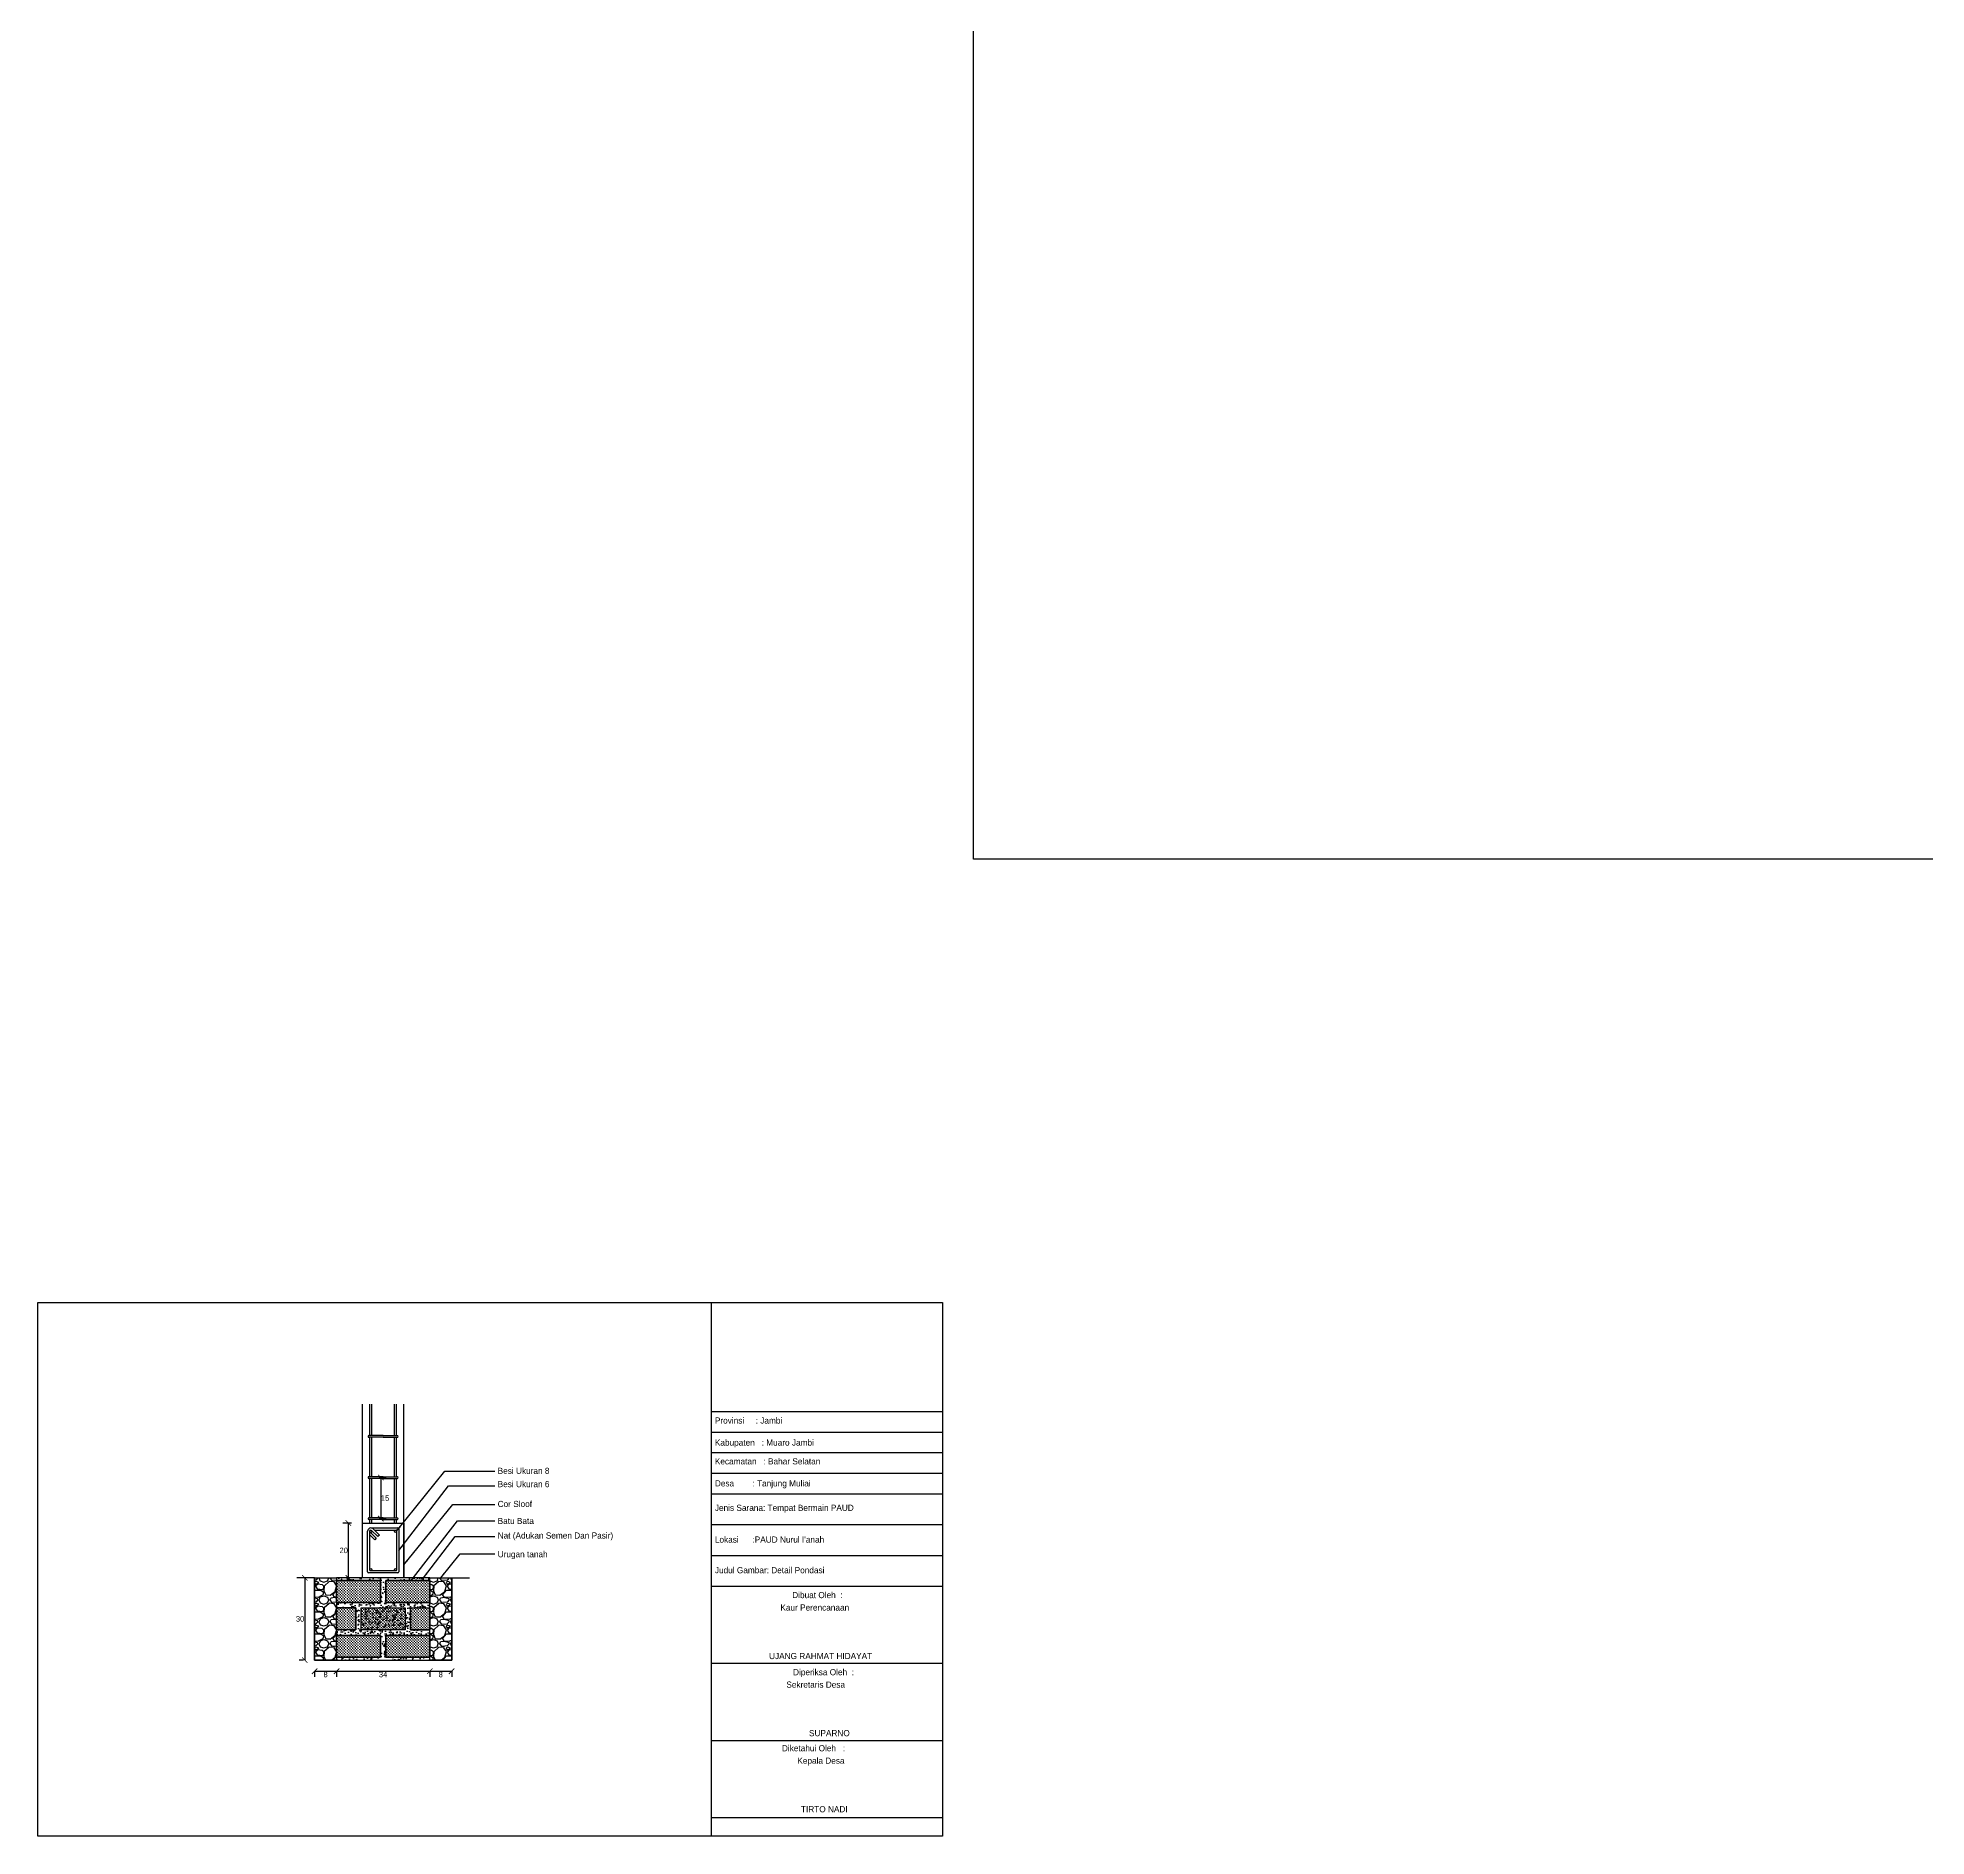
# Model space of a CAD drawing. Header units: inches. Extents: x -1543 to 2447, y -3648 to -1027.
# Drawn here: x 332 to 1021, y -2422 to -1766 of the extents above; entities that cross this region are included whole.
import ezdxf

# ---------------------------------------------------------------- set-up
doc = ezdxf.new("R2010")
doc.units = ezdxf.units.IN
doc.header["$MEASUREMENT"] = 0
doc.header["$PDMODE"] = 3
doc.dimstyles.new('Dimensi Detail Pondasi', dxfattribs={"dimtxt": 2, "dimasz": 2, "dimexe": 2, "dimexo": 4, "dimgap": 0.2, "dimtad": 2, "dimtih": 1, "dimtoh": 1, "dimdec": 0, "dimzin": 0, "dimdsep": 46, "dimtxsty": 'Standard', "dimblk": 'ARCHTICK', "dimcen": 0.09, "dimadec": 0, "dimazin": 0, "dimtfac": 1, "dimtdec": 0, "dimtofl": 0, "dimtmove": 0, "dimatfit": 3, "dimfxl": 1, "dimtolj": 1, "dimtzin": 0, "dimarcsym": 0})
pattern_1 = [(228.0128, (1441.96644, 2487.76916), (-63.99998586, -72.00001073), [1.076288, -106.552704]), (184.9697, (1441.24644, 2486.96916), (96.000008412, 7.999930456), [1.846944, -182.8474]), (132.5104, (1439.40644, 2486.80916), (79.999925747, -88.00006939), [1.302304, -128.928256]), (267.2737, (1436.28644, 2484.80916), (7.999968142, 160.00000236), [1.681904, -166.508464]), (292.8337, (1436.20644, 2483.12916), (-40.000079243, 95.999971294), [1.64924, -163.274984]), (357.2737, (1436.84644, 2481.60916), (-160.00000236, 7.999968142), [1.681904, -166.508464]), (37.6942, (1438.52644, 2481.52916), (-104.000058765, -79.999923241), [2.224232, -220.198792]), (72.2553, (1440.28644, 2482.88916), (56.000086102, 175.99996985), [2.099904, -207.890568]), (121.4296, (1440.92644, 2484.88916), (-64.000065873, 103.999960292), [1.6876, -167.072584]), (175.2364, (1440.04644, 2486.32916), (88.00000757, -7.99993226), [1.926656, -94.406104]), (222.3974, (1438.12644, 2486.48916), (-96.000058809, -87.999936656), [2.491584, -246.667]), (138.8141, (1444.20644, 2484.72916), (-56.00002357, 47.99997851), [0.850408, -84.190752]), (171.4692, (1443.56644, 2485.28916), (103.99998628, -16.00006328), [1.617896, -160.172088]), (225, (1441.9664, 2485.529), (-9e-16, -8.0000025), [1.131368, -10.182336]), (203.1986, (1441.4064, 2486.4892), (39.99999785, 16.0000106), [0.609264, -60.31692]), (291.8014, (1440.8464, 2486.2492), (-7.9999993, 24.0000022), [0.861624, -42.219696]), (30.9638, (1441.1664, 2485.4492), (23.99998418, 16.00001987), [1.399432, -45.248184]), (161.5651, (1442.3664, 2486.1692), (16.0000035, -7.9999872), [1.011928, -24.286296]), (16.3895, (1436.20644, 2486.24916), (80.000017587, 23.99994168), [1.4176, -140.34276]), (70.3462, (1437.56644, 2486.64916), (-31.99996198, -88.000017085), [1.189288, -117.739264]), (293.1986, (1442.3664, 2487.7692), (-16.0000106, 39.99999785), [1.21852, -59.707664]), (343.6105, (1442.84644, 2486.64916), (-80.000017587, 23.99994168), [1.4176, -140.34276]), (339.444, (1436.2064, 2481.2892), (-40.00001476, 15.99996797), [1.36704, -66.984992]), (294.7751, (1437.48644, 2480.80916), (-39.999937514, 88.000027375), [1.145424, -113.397144]), (66.8014, (1442.4464, 2479.7692), (16.0000106, 39.99999785), [1.21852, -59.707664]), (17.354, (1442.92644, 2480.88916), (-104.000016153, -31.99995602), [1.341048, -132.763392]), (69.444, (1438.5264, 2479.7692), (-15.99996797, -40.00001476), [0.68352, -67.668512]), (101.3099, (1441.9664, 2479.7692), (-7.99998106, 32.000006), [0.40792, -40.384232]), (165.9638, (1441.8864, 2480.1692), (24.0000044, -7.99998446), [1.64924, -31.3356]), (186.009, (1440.28644, 2480.56916), (79.999998007, 7.99999454), [1.5284, -151.311384]), (303.6901, (1441.1664, 2484.7292), (-8.0000107, 15.9999965), [1.153776, -27.690632]), (353.1572, (1441.80644, 2483.76916), (135.999994924, -16.000063983), [2.014352, -199.420504]), (60.9454, (1443.80644, 2483.52916), (-32.00000022, -56.00000308), [0.823648, -81.541392]), (90, (1444.2064, 2484.249), (-8, 8), [0.48, -7.52]), (120.2564, (1440.12644, 2480.80916), (31.999959094, -56.00001965), [1.111392, -110.02816]), (48.0128, (1439.56644, 2481.76916), (63.99998586, 72.00001073), [2.152576, -105.476416]), (0, (1441.0064, 2483.369), (8, 8), [2.08, -5.92]), (325.3048, (1443.08644, 2483.36916), (-79.99995407, 56.000068877), [1.264912, -125.226192]), (254.0546, (1444.1264, 2482.6492), (-7.99999911, -32.00000101), [1.164816, -57.076064]), (207.646, (1443.80644, 2481.52916), (-151.999966457, -80.000061705), [1.89652, -187.755792]), (175.4261, (1442.12644, 2480.64916), (-104.000004466, 7.99995841), [2.006392, -198.632592])]
pattern_2 = [(0, (1436.20644, 2479.76916), (0.5, 0.5), [0.25, -0.75]), (90, (1436.33144, 2479.64416), (-0.5, 0.5), [0.25, -0.75])]

# ---------------------------------------------------------------- blocks, each defined once
blk = doc.blocks.new('_ArchTick')
at = {"color": 0, "linetype": 'ByBlock', "const_width": 0.15}
blk.add_lwpolyline([(-0.5, -0.5), (0.5, 0.5)], dxfattribs=at)
blk = doc.blocks.new('*D1')
at = {"color": 0, "lineweight": -2}
for p, q in [((428.89, -2328.13), (427.29, -2328.13)), ((429.29, -2328.13), (429.29, -2358.13)), ((428.89, -2358.13), (427.29, -2358.13))]:
    blk.add_line(p, q, dxfattribs=at)
at = {"layer": 'Defpoints', "color": 0}
for p in [(432.89, -2328.13), (429.29, -2358.13), (432.89, -2358.13)]:
    blk.add_point(p, dxfattribs=at)
at = {"color": 0, "lineweight": -2, "xscale": 2, "yscale": 2, "zscale": 2}
for p, rotation in [((429.29, -2328.13), 90), ((429.29, -2358.13), 270)]:
    blk.add_blockref('_ArchTick', p, dxfattribs=dict(at, rotation=rotation))
at = {"color": 0, "insert": (427.59, -2343.13), "char_height": 2, "attachment_point": 5}
blk.add_mtext('\\A1;30', dxfattribs=at)
blk = doc.blocks.new('*D43')
at = {"color": 0, "lineweight": -2}
for p, q in [((432.89, -2362.13), (432.89, -2364.2)), ((432.89, -2362.2), (440.89, -2362.2)), ((440.89, -2362.13), (440.89, -2364.2))]:
    blk.add_line(p, q, dxfattribs=at)
at = {"layer": 'Defpoints', "color": 0}
for p in [(432.89, -2358.13), (440.89, -2358.13), (440.89, -2362.2)]:
    blk.add_point(p, dxfattribs=at)
at = {"color": 0, "lineweight": -2, "xscale": 2, "yscale": 2, "zscale": 2, "rotation": 180}
blk.add_blockref('_ArchTick', (432.89, -2362.2), dxfattribs=at)
at = {"color": 0, "lineweight": -2, "xscale": 2, "yscale": 2, "zscale": 2}
blk.add_blockref('_ArchTick', (440.89, -2362.2), dxfattribs=at)
at = {"color": 0, "insert": (436.89, -2363.4), "char_height": 2, "attachment_point": 5}
blk.add_mtext('\\A1;8', dxfattribs=at)
blk = doc.blocks.new('*D44')
at = {"color": 0, "lineweight": -2}
for p, q in [((440.89, -2362.13), (440.89, -2364.2)), ((440.89, -2362.2), (474.89, -2362.2)), ((474.89, -2362.13), (474.89, -2364.2))]:
    blk.add_line(p, q, dxfattribs=at)
at = {"layer": 'Defpoints', "color": 0}
for p in [(440.89, -2358.13), (474.89, -2358.13), (474.89, -2362.2)]:
    blk.add_point(p, dxfattribs=at)
at = {"color": 0, "lineweight": -2, "xscale": 2, "yscale": 2, "zscale": 2, "rotation": 180}
blk.add_blockref('_ArchTick', (440.89, -2362.2), dxfattribs=at)
at = {"color": 0, "lineweight": -2, "xscale": 2, "yscale": 2, "zscale": 2}
blk.add_blockref('_ArchTick', (474.89, -2362.2), dxfattribs=at)
at = {"color": 0, "insert": (457.89, -2363.4), "char_height": 2, "attachment_point": 5}
blk.add_mtext('\\A1;34', dxfattribs=at)
blk = doc.blocks.new('*D45')
at = {"color": 0, "lineweight": -2}
for p, q in [((474.89, -2362.13), (474.89, -2364.2)), ((474.89, -2362.2), (482.89, -2362.2)), ((482.89, -2362.13), (482.89, -2364.2))]:
    blk.add_line(p, q, dxfattribs=at)
at = {"layer": 'Defpoints', "color": 0}
for p in [(474.89, -2358.13), (482.89, -2358.13), (482.89, -2362.2)]:
    blk.add_point(p, dxfattribs=at)
at = {"color": 0, "lineweight": -2, "xscale": 2, "yscale": 2, "zscale": 2, "rotation": 180}
blk.add_blockref('_ArchTick', (474.89, -2362.2), dxfattribs=at)
at = {"color": 0, "lineweight": -2, "xscale": 2, "yscale": 2, "zscale": 2}
blk.add_blockref('_ArchTick', (482.89, -2362.2), dxfattribs=at)
at = {"color": 0, "insert": (478.89, -2363.4), "char_height": 2, "attachment_point": 5}
blk.add_mtext('\\A1;8', dxfattribs=at)
blk = doc.blocks.new('*D46')
at = {"color": 0, "lineweight": -2}
for p, q in [((446.39, -2308.13), (443.19, -2308.13)), ((445.19, -2328.13), (445.19, -2308.13)), ((446.39, -2328.13), (443.19, -2328.13))]:
    blk.add_line(p, q, dxfattribs=at)
at = {"layer": 'Defpoints', "color": 0}
for p in [(445.19, -2308.13), (450.39, -2308.13), (450.39, -2328.13)]:
    blk.add_point(p, dxfattribs=at)
at = {"color": 0, "lineweight": -2, "xscale": 2, "yscale": 2, "zscale": 2}
for p, rotation in [((445.19, -2308.13), 90), ((445.19, -2328.13), 270)]:
    blk.add_blockref('_ArchTick', p, dxfattribs=dict(at, rotation=rotation))
at = {"color": 0, "insert": (443.49, -2318.13), "char_height": 2, "attachment_point": 5}
blk.add_mtext('\\A1;20', dxfattribs=at)
blk = doc.blocks.new('*D47')
at = {"color": 0, "lineweight": -2}
for p, q in [((456.39, -2291.54), (459.03, -2291.54)), ((457.03, -2291.54), (457.03, -2306.54)), ((456.39, -2306.54), (459.03, -2306.54))]:
    blk.add_line(p, q, dxfattribs=at)
at = {"layer": 'Defpoints', "color": 0}
for p in [(452.39, -2291.54), (452.39, -2306.54), (457.03, -2306.54)]:
    blk.add_point(p, dxfattribs=at)
at = {"color": 0, "lineweight": -2, "xscale": 2, "yscale": 2, "zscale": 2}
for p, rotation in [((457.03, -2291.54), 90), ((457.03, -2306.54), 270)]:
    blk.add_blockref('_ArchTick', p, dxfattribs=dict(at, rotation=rotation))
at = {"color": 0, "insert": (458.57, -2299.04), "char_height": 2, "attachment_point": 5}
blk.add_mtext('\\A1;15', dxfattribs=at)

msp = doc.modelspace()

# ---------------------------------------------------------------- hatches: boundary and pattern name
h = msp.add_hatch()
h.set_pattern_fill('GRAVEL', color=256, scale=8, style=0)
h.set_pattern_definition(pattern_1)
h.paths.add_polyline_path([(432.89, -2328.13), (440.89, -2328.13), (440.89, -2358.13), (432.89, -2358.13)])
h = msp.add_hatch()
h.set_pattern_fill('AR-CONC', color=256, scale=0.5, style=0)
h.set_pattern_definition([(50, (1436.2064, 2479.7692), (3.586301, -0.3137607), [0.375, -4.125]), (355, (1436.2064, 2479.769), (-0.6937567, 3.7609607), [0.3, -3.3]), (100.4514, (1436.5053, 2479.743), (2.892547, 3.4471977), [0.318701, -3.5057106]), (46.1842, (1436.2064, 2480.769), (5.3362052, -0.827595), [0.5625, -6.1875]), (96.6356, (1436.651, 2480.7), (4.6733135, 4.8705894), [0.4780514, -5.258565]), (351.1842, (1436.2064, 2480.769), (4.67331, 4.870593), [0.45, -4.95]), (21, (1436.7064, 2480.5192), (2.9845353, -2.0130945), [0.375, -4.125]), (326, (1436.7064, 2480.519), (1.2165767, 3.6257502), [0.3, -3.3]), (71.4514, (1436.955, 2480.3514), (4.2011131, 1.6126525), [0.318701, -3.5057106]), (37.5, (1436.2064, 2479.7692), (0.06079928, 1.66446927), [0, -3.26, 0, -3.35, 0, -3.3125]), (7.5, (1436.2064, 2479.7692), (1.3153477, 1.97205856), [0, -1.91, 0, -3.185, 0, -1.2625]), (327.5, (1435.0914, 2479.7692), (2.66911218, -0.11277436), [0, -1.25, 0, -3.9, 0, -5.175]), (317.5, (1434.5914, 2479.7692), (2.9159308, 0.5005249), [0, -1.625, 0, -2.59, 0, -3.675])])
h.paths.add_polyline_path([(440.89, -2358.13), (474.89, -2358.13), (474.89, -2357.13), (458.89, -2357.13), (458.89, -2349.13), (474.89, -2349.13), (474.89, -2347.13), (467.89, -2347.13), (467.89, -2339.13), (474.89, -2339.13), (474.89, -2337.13), (458.89, -2337.13), (458.89, -2329.13), (474.89, -2329.13), (474.89, -2328.13), (440.89, -2328.13), (440.89, -2329.13), (456.89, -2329.13), (456.89, -2337.13), (440.89, -2337.13), (440.89, -2339.13), (447.89, -2339.13), (447.89, -2347.13), (440.89, -2347.13), (440.89, -2349.13), (456.89, -2349.13), (456.89, -2357.13), (440.89, -2357.13)])
h = msp.add_hatch()
h.set_pattern_fill('GRAVEL', color=256, scale=8, style=0)
h.set_pattern_definition(pattern_1)
h.paths.add_polyline_path([(474.89, -2328.13), (482.89, -2328.13), (482.89, -2358.13), (474.89, -2358.13)])
h = msp.add_hatch()
h.set_pattern_fill('CROSS', color=256, scale=2, style=0)
h.set_pattern_definition(pattern_2)
h.paths.add_polyline_path([(440.89, -2329.13), (456.89, -2329.13), (456.89, -2337.13), (440.89, -2337.13)])
h.paths.add_polyline_path([(458.89, -2329.13), (474.89, -2329.13), (474.89, -2337.13), (458.89, -2337.13)])
h.paths.add_polyline_path([(440.89, -2339.13), (447.89, -2339.13), (447.89, -2347.13), (440.89, -2347.13)])
h.paths.add_polyline_path([(467.89, -2339.13), (474.89, -2339.13), (474.89, -2347.13), (467.89, -2347.13)])
h.paths.add_polyline_path([(458.89, -2349.13), (474.89, -2349.13), (474.89, -2357.13), (458.89, -2357.13)])
h.paths.add_polyline_path([(440.89, -2349.13), (456.89, -2349.13), (456.89, -2357.13), (440.89, -2357.13)])
h = msp.add_hatch()
h.set_pattern_fill('CROSS', color=256, scale=2, style=0)
h.set_pattern_definition(pattern_2)
h.paths.add_polyline_path([(449.89, -2339.13), (465.89, -2339.13), (465.89, -2347.13), (449.89, -2347.13)])

# ---------------------------------------------------------------- linework, layer by layer
for p, q in [((673.3, -2065.9), (673.3, -1027.19)), ((2433.55, -2065.9), (673.3, -2065.9)), ((331.9, -2422.4), (331.9, -2227.64)), ((331.9, -2227.64), (661.94, -2227.64)), ((577.59, -2227.64), (577.59, -2422.4)), ((661.94, -2227.64), (661.94, -2422.4)), ((450.39, -2308.13), (450.39, -2264.74)), ((452.99, -2276.24), (452.99, -2264.74)), ((453.79, -2276.24), (453.79, -2264.74)), ((461.99, -2276.24), (461.99, -2264.74)), ((462.79, -2276.24), (462.79, -2264.74)), ((465.39, -2308.13), (465.39, -2264.74)), ((577.59, -2267.43), (661.94, -2267.43)), ((457.89, -2276.24), (452.69, -2276.24)), ((457.89, -2276.84), (452.69, -2276.84)), ((452.99, -2291.24), (452.99, -2276.84)), ((453.79, -2291.24), (453.79, -2276.84)), ((457.89, -2276.24), (463.09, -2276.24)), ((457.89, -2276.84), (463.09, -2276.84)), ((461.99, -2291.24), (461.99, -2276.84)), ((462.79, -2291.24), (462.79, -2276.84)), ((577.59, -2274.93), (661.94, -2274.93)), ((577.59, -2282.43), (661.94, -2282.43)), ((457.89, -2291.24), (452.69, -2291.24)), ((457.89, -2291.84), (452.69, -2291.84)), ((452.99, -2306.24), (452.99, -2291.84)), ((453.79, -2306.24), (453.79, -2291.84)), ((457.89, -2291.24), (463.09, -2291.24)), ((457.89, -2291.84), (463.09, -2291.84)), ((461.99, -2306.24), (461.99, -2291.84)), ((462.79, -2306.24), (462.79, -2291.84)), ((577.59, -2289.93), (661.94, -2289.93)), ((577.59, -2297.43), (661.94, -2297.43)), ((457.89, -2306.24), (452.69, -2306.24)), ((457.89, -2306.84), (452.69, -2306.84)), ((452.99, -2308.13), (452.99, -2306.84)), ((453.79, -2308.13), (453.79, -2306.84)), ((457.89, -2306.24), (463.09, -2306.24)), ((457.89, -2306.84), (463.09, -2306.84)), ((461.99, -2308.13), (461.99, -2306.84)), ((462.79, -2308.13), (462.79, -2306.84)), ((450.39, -2328.13), (450.39, -2308.13)), ((450.39, -2308.13), (465.39, -2308.13)), ((450.39, -2308.13), (465.39, -2308.13)), ((452.19, -2325.93), (452.19, -2311.13)), ((452.99, -2325.33), (452.99, -2310.93)), ((452.99, -2311.29), (455.37, -2313.67)), ((452.99, -2312.43), (454.8, -2314.23)), ((453.19, -2310.73), (453.39, -2310.73)), ((453.39, -2309.93), (463.19, -2309.93)), ((453.68, -2310.85), (455.94, -2313.11)), ((454.24, -2310.28), (456.52, -2312.55)), ((454.69, -2310.73), (462.59, -2310.73)), ((455.37, -2313.67), (454.8, -2314.23)), ((456.52, -2312.55), (455.94, -2313.11)), ((462.79, -2310.93), (462.79, -2325.33)), ((463.59, -2310.33), (463.59, -2325.93)), ((465.39, -2328.13), (465.39, -2308.13)), ((577.59, -2308.68), (661.94, -2308.68)), ((577.59, -2319.93), (661.94, -2319.93)), ((432.89, -2328.13), (426.45, -2328.13)), ((463.19, -2326.33), (452.59, -2326.33)), ((462.59, -2325.53), (453.19, -2325.53)), ((482.89, -2328.13), (489.34, -2328.13)), ((456.89, -2329.13), (440.89, -2329.13)), ((440.89, -2329.13), (440.89, -2337.13)), ((456.89, -2329.13), (440.89, -2329.13)), ((456.89, -2337.13), (456.89, -2329.13)), ((456.89, -2337.13), (456.89, -2329.13)), ((458.89, -2337.13), (458.89, -2329.13)), ((458.89, -2329.13), (474.89, -2329.13)), ((474.89, -2329.13), (458.89, -2329.13)), ((458.89, -2329.13), (458.89, -2337.13)), ((474.89, -2329.13), (474.89, -2337.13)), ((577.59, -2331.18), (661.94, -2331.18)), ((440.89, -2337.13), (456.89, -2337.13)), ((440.89, -2337.13), (456.89, -2337.13)), ((440.89, -2339.13), (440.89, -2347.13)), ((447.89, -2339.13), (440.89, -2339.13)), ((447.89, -2347.13), (447.89, -2339.13)), ((449.89, -2339.13), (465.89, -2339.13)), ((449.89, -2347.13), (449.89, -2339.13)), ((474.89, -2337.13), (458.89, -2337.13)), ((458.89, -2337.13), (474.89, -2337.13)), ((465.89, -2339.13), (465.89, -2347.13)), ((467.89, -2339.13), (467.89, -2347.13)), ((467.89, -2339.13), (474.89, -2339.13)), ((474.89, -2339.13), (474.89, -2347.13)), ((447.89, -2347.13), (440.89, -2347.13)), ((456.89, -2349.13), (440.89, -2349.13)), ((440.89, -2349.13), (440.89, -2357.13)), ((456.89, -2349.13), (440.89, -2349.13)), ((465.89, -2347.13), (449.89, -2347.13)), ((456.89, -2357.13), (456.89, -2349.13)), ((456.89, -2357.13), (456.89, -2349.13)), ((458.89, -2357.13), (458.89, -2349.13)), ((458.89, -2349.13), (474.89, -2349.13)), ((474.89, -2349.13), (458.89, -2349.13)), ((458.89, -2349.13), (458.89, -2357.13)), ((467.89, -2347.13), (474.89, -2347.13)), ((474.89, -2349.13), (474.89, -2357.13)), ((440.89, -2357.13), (456.89, -2357.13)), ((440.89, -2357.13), (456.89, -2357.13)), ((474.89, -2357.13), (458.89, -2357.13)), ((458.89, -2357.13), (474.89, -2357.13)), ((577.59, -2359.31), (661.94, -2359.31)), ((577.59, -2387.43), (661.94, -2387.43)), ((577.59, -2415.56), (661.94, -2415.56)), ((661.94, -2422.4), (331.9, -2422.4))]:
    msp.add_line(p, q)
for points in [[(450.39, -2308.13), (465.39, -2308.13), (465.39, -2328.13), (450.39, -2328.13)], [(440.89, -2329.13), (456.89, -2329.13), (456.89, -2337.13), (440.89, -2337.13)], [(458.89, -2329.13), (474.89, -2329.13), (474.89, -2337.13), (458.89, -2337.13)], [(440.89, -2339.13), (447.89, -2339.13), (447.89, -2347.13), (440.89, -2347.13)], [(449.89, -2339.13), (465.89, -2339.13), (465.89, -2347.13), (449.89, -2347.13)], [(467.89, -2339.13), (474.89, -2339.13), (474.89, -2347.13), (467.89, -2347.13)], [(440.89, -2349.13), (456.89, -2349.13), (456.89, -2357.13), (440.89, -2357.13)], [(458.89, -2349.13), (474.89, -2349.13), (474.89, -2357.13), (458.89, -2357.13)]]:
    msp.add_lwpolyline(points, close=True)
for points in [[(432.89, -2328.13), (432.89, -2358.13), (482.89, -2358.13), (482.89, -2328.13)], [(432.89, -2328.13), (440.89, -2328.13), (440.89, -2358.13), (432.89, -2358.13), (432.89, -2328.13)], [(440.89, -2358.13), (474.89, -2358.13), (474.89, -2357.13), (458.89, -2357.13), (458.89, -2349.13), (474.89, -2349.13), (474.89, -2347.13), (467.89, -2347.13), (467.89, -2339.13), (474.89, -2339.13), (474.89, -2337.13), (458.89, -2337.13), (458.89, -2329.13), (474.89, -2329.13), (474.89, -2328.13), (440.89, -2328.13), (440.89, -2329.13), (440.89, -2329.13), (456.89, -2329.13), (456.89, -2337.13), (440.89, -2337.13), (440.89, -2339.13), (447.89, -2339.13), (447.89, -2347.13), (440.89, -2347.13), (440.89, -2349.13), (456.89, -2349.13), (456.89, -2357.13), (440.89, -2357.13), (440.89, -2358.13)], [(474.89, -2328.13), (482.89, -2328.13), (482.89, -2358.13), (474.89, -2358.13), (474.89, -2328.13)]]:
    msp.add_lwpolyline(points)
for centre in [(453.39, -2311.13), (462.39, -2311.13), (453.39, -2325.13), (462.39, -2325.13)]:
    msp.add_circle(centre, 0.4)
for centre, radius, start, end in [((452.69, -2276.54), 0.3, 90, 270), ((463.09, -2276.54), 0.3, 270, 90), ((452.69, -2291.54), 0.3, 90, 270), ((463.09, -2291.54), 0.3, 270, 90), ((452.69, -2306.54), 0.3, 90, 270), ((463.09, -2306.54), 0.3, 270, 90), ((453.39, -2311.13), 1.2, 45, 180), ((453.19, -2310.93), 0.2, 90, 180), ((462.59, -2310.93), 0.2, 0, 90), ((463.19, -2310.33), 0.4, 0, 90), ((452.59, -2325.93), 0.4, 180, 270), ((453.19, -2325.33), 0.2, 180, 270), ((462.59, -2325.33), 0.2, 270, 0), ((463.19, -2325.93), 0.4, 270, 0)]:
    msp.add_arc(centre, radius, start, end)

# ---------------------------------------------------------------- texts
for s, p in [('Provinsi     : Jambi', (578.9, -2271.86)), ('Kabupaten   : Muaro Jambi', (578.9, -2279.9)), ('Kecamatan   : Bahar Selatan', (578.9, -2286.75)), ('Besi Ukuran 8', (499.66, -2290.21)), ('Besi Ukuran 6', (499.66, -2295.06)), ('Desa        : Tanjung Muliai', (578.9, -2294.78)), ('Cor Sloof', (499.66, -2302.3)), ('Batu Bata', (499.66, -2308.49)), ('Jenis Sarana: Tempat Bermain PAUD', (578.9, -2303.7)), ('Nat (Adukan Semen Dan Pasir)', (499.66, -2313.81)), ("Lokasi      :PAUD Nurul I'anah", (578.9, -2315.29)), ('Urugan tanah', (499.66, -2320.64)), ('Judul Gambar: Detail Pondasi', (578.9, -2326.46)), ('Dibuat Oleh  :', (607.11, -2335.54)), ('Kaur Perencanaan', (602.8, -2340.08)), ('UJANG RAHMAT HIDAYAT', (598.67, -2357.78)), ('Diperiksa Oleh  :', (607.42, -2363.67)), ('Sekretaris Desa', (604.98, -2368.21)), ('Diketahui Oleh   :', (603.36, -2391.41)), ('SUPARNO', (613.23, -2385.92)), ('Kepala Desa', (608.98, -2395.96)), ('TIRTO NADI', (610.3, -2413.66))]:
    msp.add_text(s, height=2.25).set_placement(p)

# ---------------------------------------------------------------- dimensions: what is measured, and where the dimension line sits
dim = msp.add_linear_dim(base=(457.03, -2306.54), p1=(452.39, -2291.54), p2=(452.39, -2306.54), angle=90, dimstyle='Dimensi Detail Pondasi')
dim.commit()
dim.dimension.update_dxf_attribs({"geometry": '*D47', "text_midpoint": (457.03, -2299.04), "dimtype": 160})
for base, p1, p2, picture, middle in [((445.19, -2308.13), (450.39, -2328.13), (450.39, -2308.13), '*D46', (443.49, -2318.13)), ((429.29, -2358.13), (432.89, -2328.13), (432.89, -2358.13), '*D1', (427.59, -2343.13))]:
    dim = msp.add_linear_dim(base=base, p1=p1, p2=p2, angle=90, dimstyle='Dimensi Detail Pondasi')
    dim.commit()
    dim.dimension.update_dxf_attribs({"geometry": picture, "text_midpoint": middle})
dim = msp.add_linear_dim(base=(440.89, -2362.2), p1=(432.89, -2358.13), p2=(440.89, -2358.13), dimstyle='Dimensi Detail Pondasi')
dim.commit()
dim.dimension.update_dxf_attribs({"geometry": '*D43', "text_midpoint": (436.89, -2363.4)})
for base, p1, p2, picture, middle in [((474.89, -2362.2), (440.89, -2358.13), (474.89, -2358.13), '*D44', (457.89, -2363.4)), ((482.89, -2362.2), (474.89, -2358.13), (482.89, -2358.13), '*D45', (478.89, -2363.4))]:
    dim = msp.add_linear_dim(base=base, p1=p1, p2=p2, dimstyle='Dimensi Detail Pondasi', override={"dimtmove": 1})
    dim.commit()
    dim.dimension.update_dxf_attribs({"geometry": picture, "text_midpoint": middle})

# ---------------------------------------------------------------- leaders
for points in [[(462.79, -2311.13), (480.33, -2289.19), (498.66, -2289.19)], [(463.59, -2318.13), (481.73, -2294.61), (498.66, -2294.61)], [(465.39, -2323.39), (483.3, -2301.39), (498.66, -2301.39)], [(468.06, -2329.13), (485.07, -2307.33), (498.66, -2307.33)], [(472.55, -2328.13), (484.13, -2313.07), (498.66, -2313.07)], [(478.89, -2328.13), (485.93, -2319.32), (498.66, -2319.32)]]:
    msp.add_leader(points, dimstyle='Dimensi Detail Pondasi', override={"dimgap": 0.09, "dimtad": 0})

doc.saveas('drawing.dxf')
